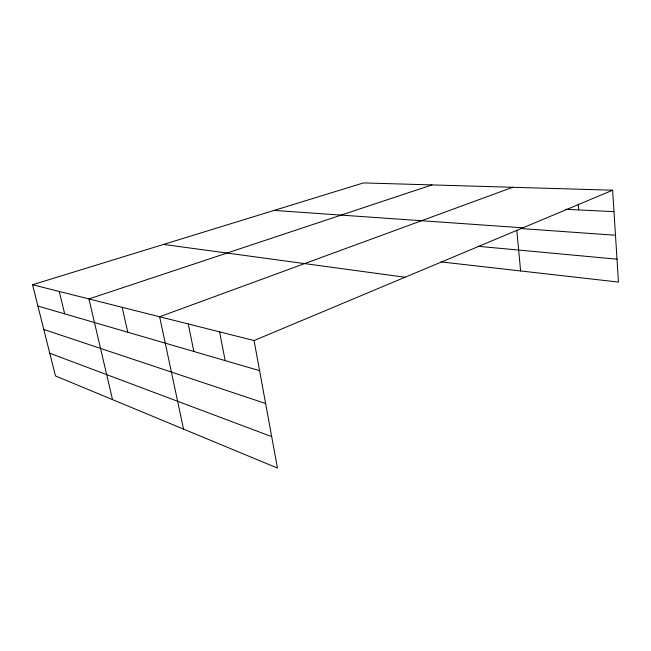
<?xml version="1.0" encoding="UTF-8"?>
<svg xmlns="http://www.w3.org/2000/svg" width="651" height="651" viewBox="0 0 651 651"><rect width="100%" height="100%" fill="white"/><g stroke="black" fill="none" stroke-linecap="round" stroke-linejoin="round"><path stroke-width="0.98" d="M254.061 340.546L277.464 468.085L55.473 375.944L32.55 284.731L254.061 340.546L612.632 190.214L618.45 282.07L441.15 261.922M512.728 187.285L159.633 316.752L183.533 429.099M431.963 184.917L88.943 298.939L112.533 399.633M32.55 284.731L363.486 182.915L612.632 190.214M565.662 209.288L613.991 211.665M274.071 210.419L522.94 227.817M520.58 228.525L615.488 235.247M478.062 246.298L617.002 259.179M163.556 244.426L405.028 277.245M37.904 306.043L259.578 370.639M43.796 329.471L265.616 403.506M49.769 353.233L271.695 436.634M59.241 291.461L64.685 313.847M122.176 307.321L127.767 332.23M188.245 323.962L193.852 351.483M219.582 331.855L225.165 360.605M516.78 230.226L520.621 270.954M578.251 203.999L578.69 209.931"/></g></svg>
